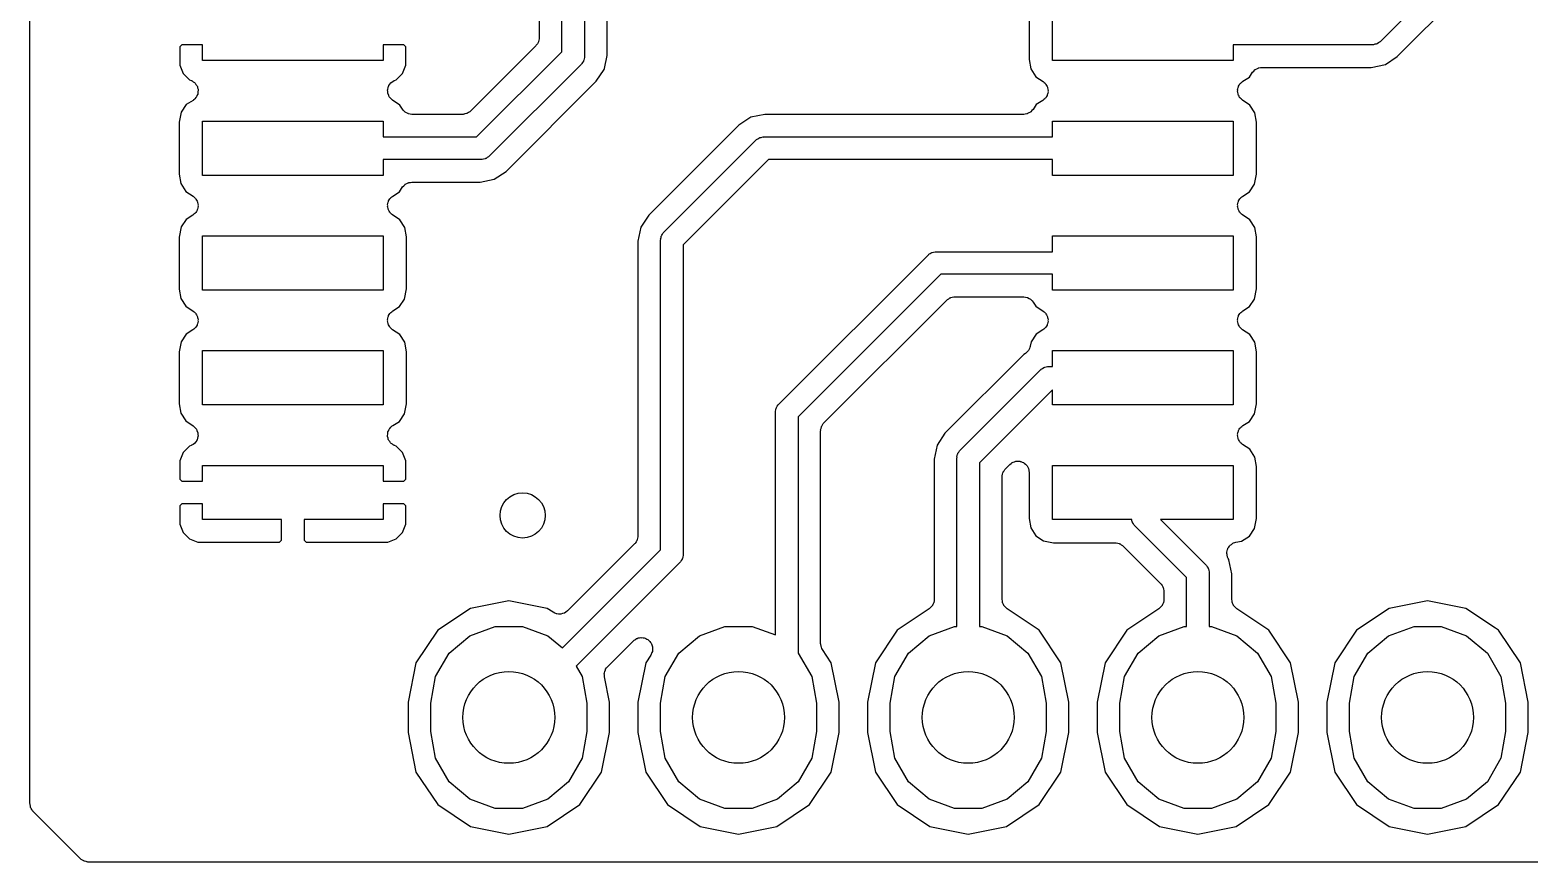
# Model space of a CAD drawing. Extents: x 95 to 175, y -109.5 to -62.3.
# Drawn here: x 99.2 to 115.78, y -109.5 to -100.29 of the extents above; entities that cross this region are included whole.
import ezdxf

# ---------------------------------------------------------------- set-up
doc = ezdxf.new("R2010")
doc.units = 0
doc.header["$MEASUREMENT"] = 0
doc.layers.add('BLACK', color=7, linetype='CONTINUOUS')

msp = doc.modelspace()

# ---------------------------------------------------------------- linework, layer by layer
at = {"layer": 'Black'}
for p, q in [((105.082, -100.532), (105.082, -97.915)), ((105.332, -97.8418), (105.332, -100.584)), ((105.582, -100.572), (105.582, -97.9971)), ((104.832, -98.29), (104.832, -100.377)), ((99.2, -105.506), (99.2, -99.1557)), ((115.023, -99.5294), (114.134, -100.418)), ((114.32, -100.586), (115.2, -99.7062)), ((110.25, -100.043), (110.25, -100.618)), ((110.507, -100.63), (110.507, -100.03)), ((100.878, -100.457), (100.857, -100.478)), ((101.107, -100.457), (100.878, -100.457)), ((101.107, -100.63), (101.107, -100.457)), ((103.336, -100.457), (103.107, -100.457)), ((103.107, -100.457), (103.107, -100.63)), ((103.357, -100.478), (103.336, -100.457)), ((104.798, -100.461), (104.795, -100.465)), ((104.803, -100.457), (104.798, -100.461)), ((104.811, -100.443), (104.803, -100.457)), ((104.82, -100.43), (104.811, -100.443)), ((104.822, -100.424), (104.82, -100.43)), ((104.824, -100.42), (104.822, -100.424)), ((104.827, -100.404), (104.824, -100.42)), ((104.831, -100.388), (104.827, -100.404)), ((104.832, -100.377), (104.831, -100.382)), ((104.831, -100.382), (104.831, -100.388)), ((112.507, -100.455), (112.507, -100.63)), ((113.538, -100.455), (112.507, -100.455)), ((113.792, -100.455), (113.538, -100.455)), ((114.046, -100.455), (113.792, -100.455)), ((114.051, -100.454), (114.046, -100.455)), ((114.057, -100.455), (114.051, -100.454)), ((114.073, -100.45), (114.057, -100.455)), ((114.089, -100.447), (114.073, -100.45)), ((114.094, -100.445), (114.089, -100.447)), ((114.099, -100.443), (114.094, -100.445)), ((114.112, -100.434), (114.099, -100.443)), ((114.126, -100.426), (114.112, -100.434)), ((114.13, -100.422), (114.126, -100.426)), ((114.134, -100.418), (114.13, -100.422)), ((100.857, -100.478), (100.857, -100.68)), ((103.357, -100.68), (103.357, -100.478)), ((104.795, -100.465), (104.072, -101.188)), ((104.139, -101.475), (105.082, -100.532)), ((105.324, -100.627), (105.322, -100.632)), ((105.327, -100.611), (105.324, -100.627)), ((105.331, -100.595), (105.327, -100.611)), ((105.332, -100.584), (105.331, -100.589)), ((105.331, -100.589), (105.331, -100.595)), ((105.553, -100.717), (105.582, -100.572)), ((110.25, -100.618), (110.269, -100.722)), ((114.189, -100.674), (114.32, -100.586)), ((100.857, -100.68), (100.895, -100.772)), ((100.895, -100.772), (100.965, -100.842)), ((103.107, -100.63), (101.107, -100.63)), ((103.249, -100.842), (103.319, -100.772)), ((103.319, -100.772), (103.357, -100.68)), ((105.295, -100.672), (104.279, -101.688)), ((105.298, -100.668), (105.295, -100.672)), ((105.303, -100.664), (105.298, -100.668)), ((105.311, -100.65), (105.303, -100.664)), ((105.32, -100.637), (105.311, -100.65)), ((105.322, -100.632), (105.32, -100.637)), ((105.463, -100.858), (105.551, -100.727)), ((105.551, -100.727), (105.553, -100.717)), ((110.269, -100.722), (110.324, -100.808)), ((112.507, -100.63), (110.507, -100.63)), ((112.685, -100.813), (112.721, -100.759)), ((112.721, -100.759), (112.733, -100.747)), ((112.733, -100.747), (112.744, -100.734)), ((112.744, -100.734), (112.748, -100.732)), ((112.748, -100.732), (112.751, -100.728)), ((112.751, -100.728), (112.767, -100.721)), ((112.767, -100.721), (112.781, -100.713)), ((112.781, -100.713), (112.786, -100.712)), ((112.786, -100.712), (112.79, -100.71)), ((112.79, -100.71), (112.807, -100.708)), ((112.807, -100.708), (112.824, -100.705)), ((112.824, -100.705), (114.034, -100.705)), ((114.034, -100.705), (114.189, -100.674)), ((100.965, -100.842), (100.983, -100.849)), ((100.983, -100.849), (100.988, -100.852)), ((100.988, -100.852), (100.993, -100.854)), ((100.993, -100.854), (101.006, -100.864)), ((101.006, -100.864), (101.02, -100.873)), ((101.02, -100.873), (101.023, -100.877)), ((101.023, -100.877), (101.027, -100.88)), ((101.027, -100.88), (101.036, -100.894)), ((101.036, -100.894), (101.046, -100.907)), ((101.046, -100.907), (101.048, -100.912)), ((101.048, -100.912), (101.051, -100.916)), ((101.051, -100.916), (101.054, -100.933)), ((101.054, -100.933), (101.059, -100.948)), ((101.06, -100.959), (101.058, -100.975)), ((101.059, -100.948), (101.059, -100.954)), ((101.059, -100.954), (101.06, -100.959)), ((103.155, -100.955), (103.156, -100.951)), ((103.157, -100.973), (103.155, -100.955)), ((103.156, -100.948), (103.161, -100.93)), ((103.156, -100.951), (103.156, -100.948)), ((103.161, -100.93), (103.166, -100.913)), ((103.166, -100.913), (103.168, -100.91)), ((103.168, -100.91), (103.169, -100.907)), ((103.169, -100.907), (103.18, -100.892)), ((103.18, -100.892), (103.191, -100.877)), ((103.191, -100.877), (103.193, -100.875)), ((103.193, -100.875), (103.195, -100.872)), ((103.195, -100.872), (103.211, -100.862)), ((103.211, -100.862), (103.226, -100.852)), ((103.226, -100.852), (103.229, -100.851)), ((103.229, -100.851), (103.232, -100.849)), ((103.232, -100.849), (103.249, -100.842)), ((104.465, -101.856), (105.463, -100.858)), ((110.324, -100.808), (110.405, -100.862)), ((110.405, -100.862), (110.415, -100.872)), ((110.415, -100.872), (110.426, -100.881)), ((110.426, -100.881), (110.43, -100.887)), ((110.43, -100.887), (110.436, -100.893)), ((110.436, -100.893), (110.442, -100.905)), ((110.442, -100.905), (110.449, -100.917)), ((110.449, -100.917), (110.451, -100.925)), ((110.451, -100.925), (110.454, -100.932)), ((110.454, -100.932), (110.456, -100.946)), ((110.456, -100.946), (110.459, -100.96)), ((110.459, -100.96), (110.458, -100.967)), ((112.555, -100.955), (112.559, -100.941)), ((112.556, -100.963), (112.555, -100.955)), ((112.559, -100.941), (112.561, -100.927)), ((112.561, -100.927), (112.564, -100.92)), ((112.564, -100.92), (112.566, -100.913)), ((112.566, -100.913), (112.574, -100.901)), ((112.574, -100.901), (112.58, -100.889)), ((112.58, -100.889), (112.586, -100.883)), ((112.586, -100.883), (112.591, -100.877)), ((112.591, -100.877), (112.602, -100.869)), ((112.602, -100.869), (112.612, -100.859)), ((112.612, -100.859), (112.685, -100.813)), ((100.929, -101.117), (100.872, -101.201)), ((101.003, -101.07), (100.929, -101.117)), ((101.007, -101.066), (101.003, -101.07)), ((101.011, -101.064), (101.007, -101.066)), ((101.023, -101.052), (101.011, -101.064)), ((101.035, -101.04), (101.023, -101.052)), ((101.037, -101.036), (101.035, -101.04)), ((101.041, -101.032), (101.037, -101.036)), ((101.047, -101.017), (101.041, -101.032)), ((101.055, -101.002), (101.047, -101.017)), ((101.057, -100.992), (101.055, -100.997)), ((101.055, -100.997), (101.055, -101.002)), ((101.058, -100.975), (101.057, -100.992)), ((103.158, -100.991), (103.157, -100.973)), ((103.159, -100.995), (103.158, -100.991)), ((103.16, -100.998), (103.159, -100.995)), ((103.167, -101.015), (103.16, -100.998)), ((103.174, -101.031), (103.167, -101.015)), ((103.177, -101.034), (103.174, -101.031)), ((103.178, -101.037), (103.177, -101.034)), ((103.191, -101.05), (103.178, -101.037)), ((103.204, -101.063), (103.191, -101.05)), ((103.207, -101.065), (103.204, -101.063)), ((103.209, -101.067), (103.207, -101.065)), ((103.29, -101.122), (103.209, -101.067)), ((103.319, -101.168), (103.29, -101.122)), ((110.329, -101.117), (110.293, -101.171)), ((110.402, -101.071), (110.329, -101.117)), ((110.412, -101.061), (110.402, -101.071)), ((110.423, -101.053), (110.412, -101.061)), ((110.428, -101.047), (110.423, -101.053)), ((110.434, -101.041), (110.428, -101.047)), ((110.44, -101.029), (110.434, -101.041)), ((110.448, -101.017), (110.44, -101.029)), ((110.45, -101.01), (110.448, -101.017)), ((110.453, -101.003), (110.45, -101.01)), ((110.455, -100.989), (110.453, -101.003)), ((110.459, -100.975), (110.455, -100.989)), ((110.458, -100.967), (110.459, -100.975)), ((112.555, -100.97), (112.556, -100.963)), ((112.558, -100.984), (112.555, -100.97)), ((112.56, -100.998), (112.558, -100.984)), ((112.563, -101.005), (112.56, -100.998)), ((112.565, -101.013), (112.563, -101.005)), ((112.572, -101.025), (112.565, -101.013)), ((112.578, -101.037), (112.572, -101.025)), ((112.584, -101.043), (112.578, -101.037)), ((112.588, -101.049), (112.584, -101.043)), ((112.599, -101.058), (112.588, -101.049)), ((112.609, -101.068), (112.599, -101.058)), ((112.69, -101.122), (112.609, -101.068)), ((112.745, -101.208), (112.69, -101.122)), ((100.872, -101.201), (100.85, -101.313)), ((103.332, -101.181), (103.319, -101.168)), ((103.344, -101.196), (103.332, -101.181)), ((103.346, -101.197), (103.344, -101.196)), ((103.348, -101.2), (103.346, -101.197)), ((103.365, -101.208), (103.348, -101.2)), ((103.381, -101.217), (103.365, -101.208)), ((103.384, -101.218), (103.381, -101.217)), ((103.387, -101.219), (103.384, -101.218)), ((103.405, -101.222), (103.387, -101.219)), ((103.424, -101.225), (103.405, -101.222)), ((103.984, -101.225), (103.424, -101.225)), ((103.989, -101.224), (103.984, -101.225)), ((103.995, -101.225), (103.989, -101.224)), ((104.01, -101.22), (103.995, -101.225)), ((104.026, -101.217), (104.01, -101.22)), ((104.031, -101.215), (104.026, -101.217)), ((104.037, -101.213), (104.031, -101.215)), ((104.05, -101.204), (104.037, -101.213)), ((104.064, -101.196), (104.05, -101.204)), ((104.068, -101.192), (104.064, -101.196)), ((104.072, -101.188), (104.068, -101.192)), ((107.172, -101.256), (107.041, -101.344)), ((107.327, -101.225), (107.172, -101.256)), ((110.19, -101.225), (107.327, -101.225)), ((110.207, -101.222), (110.19, -101.225)), ((110.224, -101.22), (110.207, -101.222)), ((110.228, -101.218), (110.224, -101.22)), ((110.233, -101.217), (110.228, -101.218)), ((110.247, -101.209), (110.233, -101.217)), ((110.263, -101.202), (110.247, -101.209)), ((110.266, -101.198), (110.263, -101.202)), ((110.27, -101.196), (110.266, -101.198)), ((110.281, -101.183), (110.27, -101.196)), ((110.293, -101.171), (110.281, -101.183)), ((112.764, -101.312), (112.745, -101.208)), ((100.85, -101.313), (100.85, -101.888)), ((101.107, -101.9), (101.107, -101.3)), ((101.107, -101.3), (103.107, -101.3)), ((103.107, -101.3), (103.107, -101.475)), ((107.041, -101.344), (106.796, -101.589)), ((110.507, -101.475), (110.507, -101.3)), ((110.507, -101.3), (112.507, -101.3)), ((112.507, -101.3), (112.507, -101.9)), ((112.764, -101.887), (112.764, -101.312)), ((103.107, -101.475), (104.139, -101.475)), ((106.796, -101.589), (106.043, -102.342)), ((106.796, -101.589), (106.796, -101.589)), ((106.973, -101.766), (107.227, -101.512)), ((107.227, -101.512), (107.231, -101.508)), ((107.231, -101.508), (107.235, -101.504)), ((107.235, -101.504), (107.249, -101.496)), ((107.249, -101.496), (107.262, -101.487)), ((107.262, -101.487), (107.267, -101.485)), ((107.267, -101.485), (107.272, -101.483)), ((107.272, -101.483), (107.288, -101.48)), ((107.288, -101.48), (107.304, -101.475)), ((107.304, -101.475), (107.31, -101.476)), ((107.31, -101.476), (107.315, -101.475)), ((107.315, -101.475), (110.507, -101.475)), ((104.191, -101.725), (103.107, -101.725)), ((103.107, -101.725), (103.107, -101.9)), ((104.196, -101.724), (104.191, -101.725)), ((104.202, -101.725), (104.196, -101.724)), ((104.217, -101.72), (104.202, -101.725)), ((104.234, -101.717), (104.217, -101.72)), ((104.238, -101.715), (104.234, -101.717)), ((104.244, -101.713), (104.238, -101.715)), ((104.257, -101.704), (104.244, -101.713)), ((104.271, -101.696), (104.257, -101.704)), ((104.275, -101.692), (104.271, -101.696)), ((104.279, -101.688), (104.275, -101.692)), ((106.211, -102.528), (106.973, -101.766)), ((106.973, -101.766), (106.973, -101.766)), ((107.367, -101.725), (107.149, -101.942)), ((110.507, -101.725), (107.367, -101.725)), ((110.507, -101.9), (110.507, -101.725)), ((100.85, -101.888), (100.869, -101.992)), ((103.107, -101.9), (101.107, -101.9)), ((104.178, -101.975), (104.333, -101.944)), ((104.333, -101.944), (104.465, -101.856)), ((107.149, -101.942), (106.424, -102.668)), ((107.149, -101.942), (107.149, -101.942)), ((112.507, -101.9), (110.507, -101.9)), ((112.742, -101.999), (112.764, -101.887)), ((100.869, -101.992), (100.924, -102.078)), ((100.924, -102.078), (101.005, -102.132)), ((103.212, -102.129), (103.285, -102.083)), ((103.285, -102.083), (103.321, -102.029)), ((103.321, -102.029), (103.333, -102.017)), ((103.333, -102.017), (103.344, -102.004)), ((103.344, -102.004), (103.348, -102.002)), ((103.348, -102.002), (103.351, -101.998)), ((103.351, -101.998), (103.367, -101.991)), ((103.367, -101.991), (103.381, -101.983)), ((103.381, -101.983), (103.386, -101.982)), ((103.386, -101.982), (103.39, -101.98)), ((103.39, -101.98), (103.407, -101.978)), ((103.407, -101.978), (103.424, -101.975)), ((103.424, -101.975), (104.178, -101.975)), ((112.612, -102.129), (112.685, -102.083)), ((112.685, -102.083), (112.742, -101.999)), ((101.005, -102.132), (101.015, -102.142)), ((101.015, -102.142), (101.026, -102.151)), ((101.026, -102.151), (101.03, -102.157)), ((101.03, -102.157), (101.036, -102.163)), ((101.036, -102.163), (101.042, -102.175)), ((101.042, -102.175), (101.049, -102.187)), ((101.05, -102.28), (101.048, -102.287)), ((101.049, -102.187), (101.051, -102.195)), ((101.053, -102.273), (101.05, -102.28)), ((101.051, -102.195), (101.054, -102.202)), ((101.055, -102.259), (101.053, -102.273)), ((101.054, -102.202), (101.056, -102.216)), ((101.059, -102.245), (101.055, -102.259)), ((101.056, -102.216), (101.059, -102.23)), ((101.059, -102.23), (101.058, -102.237)), ((101.058, -102.237), (101.059, -102.245)), ((103.155, -102.225), (103.159, -102.211)), ((103.156, -102.233), (103.155, -102.225)), ((103.155, -102.24), (103.156, -102.233)), ((103.158, -102.254), (103.155, -102.24)), ((103.16, -102.268), (103.158, -102.254)), ((103.159, -102.211), (103.161, -102.197)), ((103.163, -102.275), (103.16, -102.268)), ((103.161, -102.197), (103.164, -102.19)), ((103.165, -102.283), (103.163, -102.275)), ((103.164, -102.19), (103.166, -102.183)), ((103.172, -102.295), (103.165, -102.283)), ((103.166, -102.183), (103.174, -102.171)), ((103.174, -102.171), (103.18, -102.159)), ((103.18, -102.159), (103.186, -102.153)), ((103.186, -102.153), (103.191, -102.147)), ((103.191, -102.147), (103.202, -102.139)), ((103.202, -102.139), (103.212, -102.129)), ((112.555, -102.225), (112.559, -102.211)), ((112.556, -102.233), (112.555, -102.225)), ((112.555, -102.24), (112.556, -102.233)), ((112.558, -102.254), (112.555, -102.24)), ((112.56, -102.268), (112.558, -102.254)), ((112.559, -102.211), (112.561, -102.197)), ((112.563, -102.275), (112.56, -102.268)), ((112.561, -102.197), (112.564, -102.19)), ((112.565, -102.283), (112.563, -102.275)), ((112.564, -102.19), (112.566, -102.183)), ((112.572, -102.295), (112.565, -102.283)), ((112.566, -102.183), (112.574, -102.171)), ((112.574, -102.171), (112.58, -102.159)), ((112.58, -102.159), (112.586, -102.153)), ((112.586, -102.153), (112.591, -102.147)), ((112.591, -102.147), (112.602, -102.139)), ((112.602, -102.139), (112.612, -102.129)), ((100.929, -102.387), (100.872, -102.471)), ((101.002, -102.341), (100.929, -102.387)), ((101.012, -102.331), (101.002, -102.341)), ((101.023, -102.323), (101.012, -102.331)), ((101.028, -102.317), (101.023, -102.323)), ((101.034, -102.311), (101.028, -102.317)), ((101.04, -102.299), (101.034, -102.311)), ((101.048, -102.287), (101.04, -102.299)), ((103.178, -102.307), (103.172, -102.295)), ((103.184, -102.313), (103.178, -102.307)), ((103.188, -102.319), (103.184, -102.313)), ((103.199, -102.328), (103.188, -102.319)), ((103.209, -102.338), (103.199, -102.328)), ((103.29, -102.392), (103.209, -102.338)), ((103.345, -102.478), (103.29, -102.392)), ((106.043, -102.342), (105.955, -102.473)), ((112.578, -102.307), (112.572, -102.295)), ((112.584, -102.313), (112.578, -102.307)), ((112.588, -102.319), (112.584, -102.313)), ((112.599, -102.328), (112.588, -102.319)), ((112.609, -102.338), (112.599, -102.328)), ((112.69, -102.392), (112.609, -102.338)), ((112.745, -102.478), (112.69, -102.392)), ((100.872, -102.471), (100.85, -102.583)), ((100.85, -102.583), (100.85, -103.158)), ((101.107, -103.17), (101.107, -102.57)), ((101.107, -102.57), (103.107, -102.57)), ((103.107, -102.57), (103.107, -103.17)), ((103.364, -102.582), (103.345, -102.478)), ((103.364, -103.157), (103.364, -102.582)), ((105.955, -102.473), (105.924, -102.628)), ((106.174, -102.605), (106.179, -102.589)), ((106.175, -102.611), (106.174, -102.605)), ((106.174, -102.616), (106.175, -102.611)), ((106.174, -106.044), (106.174, -102.616)), ((106.179, -102.589), (106.182, -102.573)), ((106.182, -102.573), (106.184, -102.568)), ((106.184, -102.568), (106.186, -102.563)), ((106.186, -102.563), (106.195, -102.55)), ((106.195, -102.55), (106.203, -102.536)), ((106.203, -102.536), (106.207, -102.532)), ((106.207, -102.532), (106.211, -102.528)), ((110.507, -102.745), (110.507, -102.57)), ((110.507, -102.57), (112.507, -102.57)), ((112.507, -102.57), (112.507, -103.17)), ((112.764, -102.582), (112.745, -102.478)), ((112.764, -103.157), (112.764, -102.582)), ((105.924, -102.628), (105.924, -105.889)), ((106.424, -102.668), (106.424, -106.096)), ((107.481, -104.433), (109.132, -102.782)), ((109.132, -102.782), (109.136, -102.778)), ((109.136, -102.778), (109.14, -102.774)), ((109.14, -102.774), (109.154, -102.766)), ((109.154, -102.766), (109.167, -102.757)), ((109.167, -102.757), (109.172, -102.755)), ((109.172, -102.755), (109.177, -102.753)), ((109.177, -102.753), (109.193, -102.75)), ((109.193, -102.75), (109.209, -102.745)), ((109.209, -102.745), (109.215, -102.746)), ((109.215, -102.746), (109.22, -102.745)), ((109.22, -102.745), (110.507, -102.745)), ((109.272, -102.995), (107.694, -104.573)), ((110.507, -102.995), (109.272, -102.995)), ((110.507, -103.17), (110.507, -102.995)), ((100.85, -103.158), (100.869, -103.262)), ((100.869, -103.262), (100.924, -103.348)), ((103.107, -103.17), (101.107, -103.17)), ((103.285, -103.353), (103.342, -103.269)), ((103.342, -103.269), (103.364, -103.157)), ((109.339, -103.282), (109.343, -103.278)), ((109.343, -103.278), (109.347, -103.274)), ((109.347, -103.274), (109.361, -103.266)), ((109.361, -103.266), (109.374, -103.257)), ((109.374, -103.257), (109.38, -103.255)), ((109.38, -103.255), (109.384, -103.253)), ((109.384, -103.253), (109.4, -103.25)), ((109.4, -103.25), (109.416, -103.245)), ((109.416, -103.245), (109.422, -103.246)), ((109.422, -103.246), (109.427, -103.245)), ((109.427, -103.245), (110.19, -103.245)), ((110.19, -103.245), (110.209, -103.248)), ((110.209, -103.248), (110.227, -103.251)), ((110.227, -103.251), (110.23, -103.252)), ((110.23, -103.252), (110.233, -103.253)), ((110.233, -103.253), (110.249, -103.262)), ((110.249, -103.262), (110.266, -103.27)), ((110.266, -103.27), (110.268, -103.273)), ((110.268, -103.273), (110.27, -103.274)), ((110.27, -103.274), (110.282, -103.289)), ((112.507, -103.17), (110.507, -103.17)), ((112.685, -103.353), (112.742, -103.269)), ((112.742, -103.269), (112.764, -103.157)), ((100.924, -103.348), (101.005, -103.402)), ((101.005, -103.402), (101.015, -103.412)), ((101.015, -103.412), (101.026, -103.421)), ((101.026, -103.421), (101.03, -103.427)), ((101.03, -103.427), (101.036, -103.433)), ((101.036, -103.433), (101.042, -103.445)), ((101.042, -103.445), (101.049, -103.457)), ((103.166, -103.453), (103.174, -103.441)), ((103.174, -103.441), (103.18, -103.429)), ((103.18, -103.429), (103.186, -103.423)), ((103.186, -103.423), (103.191, -103.417)), ((103.191, -103.417), (103.202, -103.409)), ((103.202, -103.409), (103.212, -103.399)), ((103.212, -103.399), (103.285, -103.353)), ((107.981, -104.64), (109.339, -103.282)), ((110.282, -103.289), (110.295, -103.302)), ((110.295, -103.302), (110.324, -103.348)), ((110.324, -103.348), (110.405, -103.402)), ((110.405, -103.402), (110.415, -103.412)), ((110.415, -103.412), (110.426, -103.421)), ((110.426, -103.421), (110.43, -103.427)), ((110.43, -103.427), (110.436, -103.433)), ((110.436, -103.433), (110.442, -103.445)), ((110.442, -103.445), (110.449, -103.457)), ((112.566, -103.453), (112.574, -103.441)), ((112.574, -103.441), (112.58, -103.429)), ((112.58, -103.429), (112.586, -103.423)), ((112.586, -103.423), (112.591, -103.417)), ((112.591, -103.417), (112.602, -103.409)), ((112.602, -103.409), (112.612, -103.399)), ((112.612, -103.399), (112.685, -103.353)), ((101.002, -103.611), (100.929, -103.657)), ((101.012, -103.601), (101.002, -103.611)), ((101.023, -103.593), (101.012, -103.601)), ((101.028, -103.587), (101.023, -103.593)), ((101.034, -103.581), (101.028, -103.587)), ((101.04, -103.569), (101.034, -103.581)), ((101.048, -103.557), (101.04, -103.569)), ((101.05, -103.55), (101.048, -103.557)), ((101.049, -103.457), (101.051, -103.465)), ((101.053, -103.543), (101.05, -103.55)), ((101.051, -103.465), (101.054, -103.472)), ((101.055, -103.529), (101.053, -103.543)), ((101.054, -103.472), (101.056, -103.486)), ((101.059, -103.515), (101.055, -103.529)), ((101.056, -103.486), (101.059, -103.5)), ((101.059, -103.5), (101.058, -103.507)), ((101.058, -103.507), (101.059, -103.515)), ((103.155, -103.495), (103.159, -103.481)), ((103.156, -103.503), (103.155, -103.495)), ((103.155, -103.51), (103.156, -103.503)), ((103.158, -103.524), (103.155, -103.51)), ((103.16, -103.538), (103.158, -103.524)), ((103.159, -103.481), (103.161, -103.467)), ((103.163, -103.545), (103.16, -103.538)), ((103.161, -103.467), (103.164, -103.46)), ((103.165, -103.553), (103.163, -103.545)), ((103.164, -103.46), (103.166, -103.453)), ((103.172, -103.565), (103.165, -103.553)), ((103.178, -103.577), (103.172, -103.565)), ((103.184, -103.583), (103.178, -103.577)), ((103.188, -103.589), (103.184, -103.583)), ((103.199, -103.598), (103.188, -103.589)), ((103.209, -103.608), (103.199, -103.598)), ((103.29, -103.662), (103.209, -103.608)), ((110.402, -103.611), (110.329, -103.657)), ((110.412, -103.601), (110.402, -103.611)), ((110.423, -103.593), (110.412, -103.601)), ((110.428, -103.587), (110.423, -103.593)), ((110.434, -103.581), (110.428, -103.587)), ((110.44, -103.569), (110.434, -103.581)), ((110.448, -103.557), (110.44, -103.569)), ((110.45, -103.55), (110.448, -103.557)), ((110.449, -103.457), (110.451, -103.465)), ((110.453, -103.543), (110.45, -103.55)), ((110.451, -103.465), (110.454, -103.472)), ((110.455, -103.529), (110.453, -103.543)), ((110.454, -103.472), (110.456, -103.486)), ((110.459, -103.515), (110.455, -103.529)), ((110.456, -103.486), (110.459, -103.5)), ((110.459, -103.5), (110.458, -103.507)), ((110.458, -103.507), (110.459, -103.515)), ((112.555, -103.495), (112.559, -103.481)), ((112.556, -103.503), (112.555, -103.495)), ((112.555, -103.51), (112.556, -103.503)), ((112.558, -103.524), (112.555, -103.51)), ((112.56, -103.538), (112.558, -103.524)), ((112.559, -103.481), (112.561, -103.467)), ((112.563, -103.545), (112.56, -103.538)), ((112.561, -103.467), (112.564, -103.46)), ((112.565, -103.553), (112.563, -103.545)), ((112.564, -103.46), (112.566, -103.453)), ((112.572, -103.565), (112.565, -103.553)), ((112.578, -103.577), (112.572, -103.565)), ((112.584, -103.583), (112.578, -103.577)), ((112.588, -103.589), (112.584, -103.583)), ((112.599, -103.598), (112.588, -103.589)), ((112.609, -103.608), (112.599, -103.598)), ((112.69, -103.662), (112.609, -103.608)), ((100.872, -103.741), (100.85, -103.853)), ((100.929, -103.657), (100.872, -103.741)), ((103.345, -103.748), (103.29, -103.662)), ((103.364, -103.852), (103.345, -103.748)), ((110.272, -103.741), (110.262, -103.792)), ((110.329, -103.657), (110.272, -103.741)), ((112.745, -103.748), (112.69, -103.662)), ((112.764, -103.852), (112.745, -103.748)), ((100.85, -103.853), (100.85, -104.428)), ((101.107, -104.44), (101.107, -103.84)), ((101.107, -103.84), (103.107, -103.84)), ((103.107, -103.84), (103.107, -104.44)), ((103.364, -104.427), (103.364, -103.852)), ((110.191, -103.884), (109.319, -104.755)), ((110.209, -103.871), (110.191, -103.884)), ((110.213, -103.868), (110.209, -103.871)), ((110.217, -103.865), (110.213, -103.868)), ((110.228, -103.853), (110.217, -103.865)), ((110.24, -103.841), (110.228, -103.853)), ((110.242, -103.837), (110.24, -103.841)), ((110.246, -103.833), (110.242, -103.837)), ((110.252, -103.817), (110.246, -103.833)), ((110.259, -103.803), (110.252, -103.817)), ((110.26, -103.797), (110.259, -103.803)), ((110.262, -103.792), (110.26, -103.797)), ((110.507, -104.015), (110.507, -103.84)), ((110.507, -103.84), (112.507, -103.84)), ((112.507, -103.84), (112.507, -104.44)), ((112.764, -104.427), (112.764, -103.852)), ((109.487, -104.941), (110.376, -104.052)), ((110.376, -104.052), (110.381, -104.048)), ((110.381, -104.048), (110.384, -104.044)), ((110.384, -104.044), (110.398, -104.036)), ((110.398, -104.036), (110.412, -104.027)), ((110.412, -104.027), (110.417, -104.025)), ((110.417, -104.025), (110.422, -104.023)), ((110.422, -104.023), (110.438, -104.02)), ((110.438, -104.02), (110.454, -104.015)), ((110.454, -104.015), (110.459, -104.016)), ((110.459, -104.016), (110.465, -104.015)), ((110.465, -104.015), (110.507, -104.015)), ((110.507, -104.274), (109.701, -105.081)), ((110.507, -104.44), (110.507, -104.274)), ((100.85, -104.428), (100.869, -104.532)), ((103.107, -104.44), (101.107, -104.44)), ((103.342, -104.539), (103.364, -104.427)), ((107.465, -104.455), (107.473, -104.441)), ((107.473, -104.441), (107.477, -104.437)), ((107.477, -104.437), (107.481, -104.433)), ((112.507, -104.44), (110.507, -104.44)), ((112.742, -104.539), (112.764, -104.427)), ((100.869, -104.532), (100.924, -104.618)), ((103.285, -104.623), (103.342, -104.539)), ((107.444, -104.51), (107.449, -104.494)), ((107.445, -104.516), (107.444, -104.51)), ((107.444, -104.521), (107.445, -104.516)), ((107.444, -106.987), (107.444, -104.521)), ((107.449, -104.494), (107.452, -104.478)), ((107.452, -104.478), (107.454, -104.473)), ((107.454, -104.473), (107.456, -104.468)), ((107.456, -104.468), (107.465, -104.455)), ((107.694, -104.573), (107.694, -107.185)), ((112.685, -104.623), (112.742, -104.539)), ((100.924, -104.618), (101.005, -104.673)), ((101.005, -104.673), (101.007, -104.675)), ((101.007, -104.675), (101.01, -104.677)), ((101.01, -104.677), (101.023, -104.69)), ((101.023, -104.69), (101.036, -104.703)), ((101.036, -104.703), (101.037, -104.706)), ((101.037, -104.706), (101.04, -104.709)), ((101.04, -104.709), (101.047, -104.725)), ((101.047, -104.725), (101.054, -104.742)), ((101.054, -104.742), (101.055, -104.745)), ((101.055, -104.745), (101.056, -104.749)), ((101.056, -104.749), (101.057, -104.767)), ((101.057, -104.767), (101.059, -104.785)), ((103.154, -104.781), (103.156, -104.765)), ((103.156, -104.765), (103.157, -104.748)), ((103.157, -104.748), (103.159, -104.743)), ((103.159, -104.738), (103.167, -104.723)), ((103.159, -104.743), (103.159, -104.738)), ((103.167, -104.723), (103.173, -104.708)), ((103.173, -104.708), (103.177, -104.704)), ((103.177, -104.704), (103.179, -104.7)), ((103.179, -104.7), (103.191, -104.688)), ((103.191, -104.688), (103.203, -104.676)), ((103.203, -104.676), (103.207, -104.674)), ((103.207, -104.674), (103.211, -104.67)), ((103.211, -104.67), (103.285, -104.623)), ((107.944, -104.717), (107.949, -104.701)), ((107.945, -104.723), (107.944, -104.717)), ((107.944, -104.728), (107.945, -104.723)), ((107.944, -107.08), (107.944, -104.728)), ((107.949, -104.701), (107.952, -104.685)), ((107.952, -104.685), (107.954, -104.681)), ((107.954, -104.681), (107.956, -104.675)), ((107.956, -104.675), (107.965, -104.662)), ((107.965, -104.662), (107.973, -104.648)), ((107.973, -104.648), (107.977, -104.644)), ((107.977, -104.644), (107.981, -104.64)), ((109.319, -104.755), (109.231, -104.886)), ((112.555, -104.765), (112.559, -104.751)), ((112.556, -104.773), (112.555, -104.765)), ((112.559, -104.751), (112.561, -104.737)), ((112.561, -104.737), (112.564, -104.73)), ((112.564, -104.73), (112.566, -104.723)), ((112.566, -104.723), (112.574, -104.711)), ((112.574, -104.711), (112.58, -104.699)), ((112.58, -104.699), (112.586, -104.693)), ((112.586, -104.693), (112.591, -104.687)), ((112.591, -104.687), (112.602, -104.679)), ((112.602, -104.679), (112.612, -104.669)), ((112.612, -104.669), (112.685, -104.623)), ((100.965, -104.898), (100.895, -104.968)), ((100.982, -104.891), (100.965, -104.898)), ((100.985, -104.889), (100.982, -104.891)), ((100.988, -104.888), (100.985, -104.889)), ((101.003, -104.878), (100.988, -104.888)), ((101.019, -104.868), (101.003, -104.878)), ((101.021, -104.865), (101.019, -104.868)), ((101.023, -104.863), (101.021, -104.865)), ((101.034, -104.848), (101.023, -104.863)), ((101.045, -104.833), (101.034, -104.848)), ((101.046, -104.83), (101.045, -104.833)), ((101.048, -104.827), (101.046, -104.83)), ((101.053, -104.81), (101.048, -104.827)), ((101.058, -104.792), (101.053, -104.81)), ((101.059, -104.785), (101.058, -104.789)), ((101.058, -104.789), (101.058, -104.792)), ((103.155, -104.786), (103.154, -104.781)), ((103.155, -104.792), (103.155, -104.786)), ((103.16, -104.807), (103.155, -104.792)), ((103.163, -104.824), (103.16, -104.807)), ((103.166, -104.828), (103.163, -104.824)), ((103.168, -104.833), (103.166, -104.828)), ((103.178, -104.846), (103.168, -104.833)), ((103.187, -104.86), (103.178, -104.846)), ((103.191, -104.863), (103.187, -104.86)), ((103.194, -104.867), (103.191, -104.863)), ((103.208, -104.876), (103.194, -104.867)), ((103.221, -104.886), (103.208, -104.876)), ((103.226, -104.888), (103.221, -104.886)), ((103.231, -104.891), (103.226, -104.888)), ((103.249, -104.898), (103.231, -104.891)), ((103.319, -104.968), (103.249, -104.898)), ((109.231, -104.886), (109.201, -105.041)), ((112.555, -104.78), (112.556, -104.773)), ((112.558, -104.794), (112.555, -104.78)), ((112.56, -104.808), (112.558, -104.794)), ((112.563, -104.815), (112.56, -104.808)), ((112.565, -104.823), (112.563, -104.815)), ((112.572, -104.835), (112.565, -104.823)), ((112.578, -104.847), (112.572, -104.835)), ((112.584, -104.853), (112.578, -104.847)), ((112.588, -104.859), (112.584, -104.853)), ((112.599, -104.868), (112.588, -104.859)), ((112.609, -104.878), (112.599, -104.868)), ((112.69, -104.932), (112.609, -104.878)), ((112.745, -105.018), (112.69, -104.932)), ((100.895, -104.968), (100.857, -105.06)), ((100.857, -105.06), (100.857, -105.262)), ((103.357, -105.06), (103.319, -104.968)), ((103.357, -105.262), (103.357, -105.06)), ((109.201, -105.041), (109.201, -106.593)), ((109.451, -105.018), (109.455, -105.002)), ((109.452, -105.024), (109.451, -105.018)), ((109.451, -105.029), (109.452, -105.024)), ((109.451, -106.892), (109.451, -105.029)), ((109.455, -105.002), (109.458, -104.986)), ((109.458, -104.986), (109.461, -104.981)), ((109.461, -104.981), (109.462, -104.976)), ((109.462, -104.976), (109.472, -104.963)), ((109.472, -104.963), (109.48, -104.949)), ((109.48, -104.949), (109.484, -104.945)), ((109.484, -104.945), (109.487, -104.941)), ((109.701, -105.081), (109.701, -106.892)), ((109.987, -105.148), (110.036, -105.099)), ((110.036, -105.099), (110.05, -105.089)), ((110.05, -105.089), (110.062, -105.079)), ((110.062, -105.079), (110.067, -105.077)), ((110.067, -105.077), (110.072, -105.074)), ((110.072, -105.074), (110.088, -105.07)), ((110.088, -105.07), (110.103, -105.064)), ((110.103, -105.064), (110.108, -105.064)), ((110.108, -105.064), (110.114, -105.063)), ((110.114, -105.063), (110.13, -105.064)), ((110.13, -105.064), (110.146, -105.064)), ((110.146, -105.064), (110.152, -105.066)), ((110.152, -105.066), (110.157, -105.066)), ((110.157, -105.066), (110.172, -105.073)), ((110.172, -105.073), (110.187, -105.079)), ((110.187, -105.079), (110.191, -105.082)), ((110.191, -105.082), (110.196, -105.085)), ((110.196, -105.085), (110.208, -105.096)), ((110.208, -105.096), (110.22, -105.107)), ((112.764, -105.122), (112.745, -105.018)), ((100.857, -105.262), (100.878, -105.283)), ((101.107, -105.283), (101.107, -105.11)), ((101.107, -105.11), (103.107, -105.11)), ((103.107, -105.11), (103.107, -105.283)), ((103.336, -105.283), (103.357, -105.262)), ((109.951, -105.225), (109.955, -105.209)), ((109.952, -105.231), (109.951, -105.225)), ((109.951, -105.236), (109.952, -105.231)), ((109.951, -106.593), (109.951, -105.236)), ((109.955, -105.209), (109.958, -105.193)), ((109.958, -105.193), (109.961, -105.189)), ((109.961, -105.189), (109.962, -105.183)), ((109.962, -105.183), (109.972, -105.17)), ((109.972, -105.17), (109.98, -105.156)), ((109.98, -105.156), (109.984, -105.152)), ((109.984, -105.152), (109.987, -105.148)), ((110.22, -105.107), (110.223, -105.111)), ((110.223, -105.111), (110.227, -105.115)), ((110.227, -105.115), (110.234, -105.13)), ((110.234, -105.13), (110.242, -105.144)), ((110.242, -105.144), (110.243, -105.15)), ((110.243, -105.15), (110.245, -105.155)), ((110.245, -105.155), (110.247, -105.171)), ((110.247, -105.171), (110.25, -105.187)), ((110.25, -105.187), (110.25, -105.698)), ((110.507, -105.71), (110.507, -105.11)), ((110.507, -105.11), (112.507, -105.11)), ((112.507, -105.11), (112.507, -105.71)), ((112.764, -105.697), (112.764, -105.122)), ((100.878, -105.283), (101.107, -105.283)), ((103.107, -105.283), (103.336, -105.283)), ((99.2, -108.853), (99.2, -105.506)), ((100.878, -105.537), (100.857, -105.558)), ((100.857, -105.558), (100.857, -105.76)), ((101.107, -105.537), (100.878, -105.537)), ((101.107, -105.71), (101.107, -105.537)), ((103.107, -105.537), (103.107, -105.71)), ((103.336, -105.537), (103.107, -105.537)), ((103.357, -105.558), (103.336, -105.537)), ((103.357, -105.76), (103.357, -105.558)), ((100.857, -105.76), (100.895, -105.852)), ((101.98, -105.71), (101.107, -105.71)), ((101.98, -105.939), (101.98, -105.71)), ((103.107, -105.71), (102.234, -105.71)), ((102.234, -105.71), (102.234, -105.939)), ((103.319, -105.852), (103.357, -105.76)), ((110.25, -105.698), (110.269, -105.802)), ((111.385, -105.71), (110.507, -105.71)), ((111.387, -105.717), (111.385, -105.71)), ((111.39, -105.733), (111.387, -105.717)), ((111.392, -105.738), (111.39, -105.733)), ((111.394, -105.743), (111.392, -105.738)), ((111.403, -105.757), (111.394, -105.743)), ((111.411, -105.771), (111.403, -105.757)), ((112.507, -105.71), (111.703, -105.71)), ((111.703, -105.71), (112.204, -106.211)), ((112.742, -105.809), (112.764, -105.697)), ((100.895, -105.852), (100.965, -105.922)), ((100.965, -105.922), (101.057, -105.96)), ((103.157, -105.96), (103.249, -105.922)), ((103.249, -105.922), (103.319, -105.852)), ((105.916, -105.931), (105.914, -105.936)), ((105.919, -105.915), (105.916, -105.931)), ((105.924, -105.9), (105.919, -105.915)), ((105.924, -105.889), (105.923, -105.894)), ((105.923, -105.894), (105.924, -105.9)), ((110.269, -105.802), (110.324, -105.888)), ((110.324, -105.888), (110.408, -105.945)), ((111.415, -105.774), (111.411, -105.771)), ((111.419, -105.779), (111.415, -105.774)), ((111.991, -106.351), (111.419, -105.779)), ((112.599, -105.948), (112.685, -105.893)), ((112.685, -105.893), (112.742, -105.809)), ((101.057, -105.96), (101.959, -105.96)), ((101.959, -105.96), (101.98, -105.939)), ((102.234, -105.939), (102.255, -105.96)), ((102.255, -105.96), (103.157, -105.96)), ((105.088, -107.13), (106.174, -106.044)), ((105.887, -105.977), (105.144, -106.721)), ((105.891, -105.973), (105.887, -105.977)), ((105.895, -105.969), (105.891, -105.973)), ((105.903, -105.955), (105.895, -105.969)), ((105.912, -105.942), (105.903, -105.955)), ((105.914, -105.936), (105.912, -105.942)), ((106.424, -106.096), (106.423, -106.101)), ((110.408, -105.945), (110.52, -105.967)), ((110.52, -105.967), (111.202, -105.967)), ((111.202, -105.967), (111.207, -105.968)), ((111.207, -105.968), (111.213, -105.968)), ((111.213, -105.968), (111.229, -105.972)), ((111.229, -105.972), (111.245, -105.975)), ((111.245, -105.975), (111.249, -105.978)), ((111.249, -105.978), (111.255, -105.979)), ((111.255, -105.979), (111.268, -105.988)), ((111.268, -105.988), (111.282, -105.997)), ((111.282, -105.997), (111.286, -106.001)), ((111.286, -106.001), (111.29, -106.004)), ((111.29, -106.004), (111.704, -106.418)), ((112.436, -106.069), (112.44, -106.055)), ((112.437, -106.076), (112.436, -106.069)), ((112.436, -106.084), (112.437, -106.076)), ((112.438, -106.098), (112.436, -106.084)), ((112.439, -106.112), (112.438, -106.098)), ((112.44, -106.055), (112.443, -106.041)), ((112.443, -106.041), (112.446, -106.034)), ((112.446, -106.034), (112.448, -106.027)), ((112.448, -106.027), (112.457, -106.015)), ((112.457, -106.015), (112.464, -106.003)), ((112.464, -106.003), (112.47, -105.998)), ((112.47, -105.998), (112.474, -105.992)), ((112.474, -105.992), (112.486, -105.984)), ((112.486, -105.984), (112.497, -105.975)), ((112.497, -105.975), (112.504, -105.972)), ((112.504, -105.972), (112.51, -105.968)), ((112.51, -105.968), (112.524, -105.964)), ((112.524, -105.964), (112.537, -105.959)), ((112.537, -105.959), (112.599, -105.948)), ((106.387, -106.184), (105.24, -107.331)), ((106.391, -106.18), (106.387, -106.184)), ((106.395, -106.176), (106.391, -106.18)), ((106.403, -106.162), (106.395, -106.176)), ((106.412, -106.149), (106.403, -106.162)), ((106.414, -106.143), (106.412, -106.149)), ((106.416, -106.139), (106.414, -106.143)), ((106.419, -106.122), (106.416, -106.139)), ((106.424, -106.107), (106.419, -106.122)), ((106.423, -106.101), (106.424, -106.107)), ((112.204, -106.211), (112.207, -106.215)), ((112.207, -106.215), (112.211, -106.219)), ((112.211, -106.219), (112.22, -106.233)), ((112.22, -106.233), (112.229, -106.246)), ((112.229, -106.246), (112.23, -106.251)), ((112.23, -106.251), (112.233, -106.256)), ((112.233, -106.256), (112.236, -106.272)), ((112.442, -106.119), (112.439, -106.112)), ((112.444, -106.126), (112.442, -106.119)), ((112.451, -106.139), (112.444, -106.126)), ((112.457, -106.152), (112.451, -106.139)), ((112.46, -106.156), (112.457, -106.152)), ((112.491, -106.311), (112.46, -106.156)), ((111.704, -106.418), (111.707, -106.422)), ((111.707, -106.422), (111.711, -106.426)), ((111.711, -106.426), (111.72, -106.44)), ((111.991, -106.892), (111.991, -106.351)), ((112.236, -106.272), (112.24, -106.288)), ((112.24, -106.288), (112.24, -106.294)), ((112.24, -106.294), (112.241, -106.299)), ((112.241, -106.299), (112.241, -106.892)), ((112.491, -106.593), (112.491, -106.311)), ((109.201, -106.593), (109.198, -106.61)), ((109.954, -106.61), (109.951, -106.593)), ((111.72, -106.44), (111.729, -106.453)), ((111.729, -106.453), (111.73, -106.459)), ((111.73, -106.459), (111.733, -106.463)), ((111.733, -106.463), (111.736, -106.479)), ((111.736, -106.479), (111.74, -106.495)), ((111.741, -106.593), (111.738, -106.61)), ((111.74, -106.495), (111.74, -106.501)), ((111.74, -106.501), (111.741, -106.506)), ((111.741, -106.506), (111.741, -106.593)), ((112.494, -106.61), (112.491, -106.593)), ((104.07, -106.693), (103.71, -106.934)), ((104.496, -106.608), (104.07, -106.693)), ((104.921, -106.693), (104.496, -106.608)), ((104.986, -106.736), (104.921, -106.693)), ((105.004, -106.745), (104.986, -106.736)), ((105.023, -106.753), (105.004, -106.745)), ((105.024, -106.753), (105.023, -106.753)), ((105.026, -106.754), (105.024, -106.753)), ((105.046, -106.755), (105.026, -106.754)), ((105.066, -106.757), (105.046, -106.755)), ((105.067, -106.757), (105.066, -106.757)), ((105.069, -106.757), (105.067, -106.757)), ((105.088, -106.751), (105.069, -106.757)), ((105.108, -106.746), (105.088, -106.751)), ((105.109, -106.745), (105.108, -106.746)), ((105.111, -106.745), (105.109, -106.745)), ((105.127, -106.733), (105.111, -106.745)), ((105.144, -106.721), (105.127, -106.733)), ((109.145, -106.697), (108.79, -106.934)), ((109.158, -106.684), (109.145, -106.697)), ((109.171, -106.673), (109.158, -106.684)), ((109.173, -106.669), (109.171, -106.673)), ((109.176, -106.667), (109.173, -106.669)), ((109.184, -106.651), (109.176, -106.667)), ((109.193, -106.635), (109.184, -106.651)), ((109.194, -106.631), (109.193, -106.635)), ((109.196, -106.628), (109.194, -106.631)), ((109.198, -106.61), (109.196, -106.628)), ((109.956, -106.628), (109.954, -106.61)), ((109.957, -106.631), (109.956, -106.628)), ((109.958, -106.635), (109.957, -106.631)), ((109.967, -106.651), (109.958, -106.635)), ((109.975, -106.667), (109.967, -106.651)), ((109.978, -106.669), (109.975, -106.667)), ((109.98, -106.673), (109.978, -106.669)), ((109.993, -106.684), (109.98, -106.673)), ((110.006, -106.697), (109.993, -106.684)), ((110.361, -106.934), (110.006, -106.697)), ((111.685, -106.697), (111.33, -106.934)), ((111.698, -106.684), (111.685, -106.697)), ((111.711, -106.673), (111.698, -106.684)), ((111.713, -106.669), (111.711, -106.673)), ((111.716, -106.667), (111.713, -106.669)), ((111.724, -106.651), (111.716, -106.667)), ((111.733, -106.635), (111.724, -106.651)), ((111.734, -106.631), (111.733, -106.635)), ((111.736, -106.628), (111.734, -106.631)), ((111.738, -106.61), (111.736, -106.628)), ((112.496, -106.628), (112.494, -106.61)), ((112.497, -106.631), (112.496, -106.628)), ((112.498, -106.635), (112.497, -106.631)), ((112.507, -106.651), (112.498, -106.635)), ((112.515, -106.667), (112.507, -106.651)), ((112.518, -106.669), (112.515, -106.667)), ((112.52, -106.673), (112.518, -106.669)), ((112.533, -106.684), (112.52, -106.673)), ((112.546, -106.697), (112.533, -106.684)), ((112.901, -106.934), (112.546, -106.697)), ((114.23, -106.693), (113.87, -106.934)), ((114.656, -106.608), (114.23, -106.693)), ((115.081, -106.693), (114.656, -106.608)), ((115.409, -106.913), (115.081, -106.693)), ((104.064, -106.995), (104.346, -106.892)), ((104.346, -106.892), (104.646, -106.892)), ((104.646, -106.892), (104.927, -106.995)), ((106.604, -106.995), (106.886, -106.892)), ((106.886, -106.892), (107.186, -106.892)), ((107.186, -106.892), (107.444, -106.987)), ((109.144, -106.995), (109.426, -106.892)), ((109.426, -106.892), (109.451, -106.892)), ((109.701, -106.892), (109.726, -106.892)), ((109.726, -106.892), (110.007, -106.995)), ((111.684, -106.995), (111.966, -106.892)), ((111.966, -106.892), (111.991, -106.892)), ((112.241, -106.892), (112.266, -106.892)), ((112.266, -106.892), (112.547, -106.995)), ((114.224, -106.995), (114.506, -106.892)), ((114.506, -106.892), (114.806, -106.892)), ((114.806, -106.892), (115.087, -106.995)), ((115.441, -106.934), (115.409, -106.913)), ((115.409, -106.913), (115.409, -106.913)), ((103.71, -106.934), (103.469, -107.294)), ((103.834, -107.188), (104.064, -106.995)), ((104.927, -106.995), (105.088, -107.13)), ((105.587, -107.338), (105.873, -107.052)), ((105.873, -107.052), (105.881, -107.046)), ((105.881, -107.046), (105.888, -107.039)), ((105.888, -107.039), (105.899, -107.034)), ((105.899, -107.034), (105.909, -107.027)), ((105.909, -107.027), (105.918, -107.025)), ((105.918, -107.025), (105.927, -107.02)), ((105.927, -107.02), (105.939, -107.019)), ((105.939, -107.019), (105.951, -107.016)), ((105.951, -107.016), (105.96, -107.017)), ((105.96, -107.017), (105.97, -107.016)), ((105.97, -107.016), (105.982, -107.018)), ((105.982, -107.018), (105.994, -107.02)), ((105.994, -107.02), (106.003, -107.024)), ((106.003, -107.024), (106.012, -107.026)), ((106.012, -107.026), (106.022, -107.033)), ((106.022, -107.033), (106.033, -107.038)), ((106.033, -107.038), (106.04, -107.045)), ((106.04, -107.045), (106.048, -107.05)), ((106.048, -107.05), (106.055, -107.06)), ((106.055, -107.06), (106.064, -107.069)), ((106.064, -107.069), (106.068, -107.077)), ((106.068, -107.077), (106.074, -107.085)), ((106.074, -107.085), (106.077, -107.097)), ((106.374, -107.188), (106.604, -106.995)), ((107.947, -107.094), (107.944, -107.08)), ((108.79, -106.934), (108.549, -107.294)), ((108.914, -107.188), (109.144, -106.995)), ((110.007, -106.995), (110.237, -107.188)), ((110.602, -107.294), (110.361, -106.934)), ((111.33, -106.934), (111.089, -107.294)), ((111.454, -107.188), (111.684, -106.995)), ((112.547, -106.995), (112.777, -107.188)), ((113.142, -107.294), (112.901, -106.934)), ((113.87, -106.934), (113.629, -107.294)), ((113.994, -107.188), (114.224, -106.995)), ((115.087, -106.995), (115.317, -107.188)), ((115.682, -107.294), (115.441, -106.934)), ((103.684, -107.448), (103.834, -107.188)), ((106.066, -107.21), (106.009, -107.294)), ((106.069, -107.201), (106.066, -107.21)), ((106.075, -107.193), (106.069, -107.201)), ((106.078, -107.181), (106.075, -107.193)), ((106.077, -107.097), (106.082, -107.108)), ((106.083, -107.17), (106.078, -107.181)), ((106.082, -107.108), (106.083, -107.117)), ((106.083, -107.117), (106.086, -107.127)), ((106.084, -107.16), (106.083, -107.17)), ((106.086, -107.151), (106.084, -107.16)), ((106.086, -107.127), (106.085, -107.139)), ((106.085, -107.139), (106.086, -107.151)), ((106.224, -107.448), (106.374, -107.188)), ((107.694, -107.185), (107.697, -107.188)), ((107.697, -107.188), (107.847, -107.448)), ((107.948, -107.109), (107.947, -107.094)), ((107.95, -107.116), (107.948, -107.109)), ((107.952, -107.122), (107.95, -107.116)), ((107.959, -107.135), (107.952, -107.122)), ((107.965, -107.149), (107.959, -107.135)), ((108.062, -107.294), (107.965, -107.149)), ((108.764, -107.448), (108.914, -107.188)), ((110.237, -107.188), (110.387, -107.448)), ((111.304, -107.448), (111.454, -107.188)), ((112.777, -107.188), (112.927, -107.448)), ((113.844, -107.448), (113.994, -107.188)), ((115.317, -107.188), (115.467, -107.448)), ((103.469, -107.294), (103.382, -107.732)), ((105.24, -107.331), (105.307, -107.448)), ((105.551, -107.415), (105.552, -107.411)), ((105.553, -107.433), (105.551, -107.415)), ((105.552, -107.407), (105.558, -107.39)), ((105.552, -107.411), (105.552, -107.407)), ((105.558, -107.39), (105.563, -107.373)), ((105.563, -107.373), (105.565, -107.37)), ((105.565, -107.37), (105.566, -107.366)), ((105.566, -107.366), (105.577, -107.352)), ((105.577, -107.352), (105.587, -107.338)), ((106.009, -107.294), (105.922, -107.732)), ((108.149, -107.732), (108.062, -107.294)), ((108.549, -107.294), (108.462, -107.732)), ((110.689, -107.732), (110.602, -107.294)), ((111.089, -107.294), (111.002, -107.732)), ((113.229, -107.732), (113.142, -107.294)), ((113.629, -107.294), (113.542, -107.732)), ((115.769, -107.732), (115.682, -107.294)), ((103.632, -107.743), (103.684, -107.448)), ((105.307, -107.448), (105.359, -107.743)), ((105.553, -107.45), (105.553, -107.433)), ((105.609, -107.732), (105.553, -107.45)), ((106.172, -107.743), (106.224, -107.448)), ((107.847, -107.448), (107.899, -107.743)), ((108.712, -107.743), (108.764, -107.448)), ((110.387, -107.448), (110.439, -107.743)), ((111.252, -107.743), (111.304, -107.448)), ((112.927, -107.448), (112.979, -107.743)), ((113.792, -107.743), (113.844, -107.448)), ((115.467, -107.448), (115.519, -107.743)), ((103.382, -107.732), (103.382, -108.067)), ((103.632, -108.055), (103.632, -107.743)), ((105.359, -107.743), (105.359, -108.055)), ((105.609, -108.067), (105.609, -107.732)), ((105.922, -107.732), (105.922, -108.067)), ((106.172, -108.055), (106.172, -107.743)), ((107.899, -107.743), (107.899, -108.055)), ((108.149, -108.067), (108.149, -107.732)), ((108.462, -107.732), (108.462, -108.067)), ((108.712, -108.055), (108.712, -107.743)), ((110.439, -107.743), (110.439, -108.055)), ((110.689, -108.067), (110.689, -107.732)), ((111.002, -107.732), (111.002, -108.067)), ((111.252, -108.055), (111.252, -107.743)), ((112.979, -107.743), (112.979, -108.055)), ((113.229, -108.067), (113.229, -107.732)), ((113.542, -107.732), (113.542, -108.067)), ((113.792, -108.055), (113.792, -107.743)), ((115.519, -107.743), (115.519, -108.055)), ((115.769, -107.995), (115.769, -107.732)), ((103.382, -108.067), (103.469, -108.504)), ((103.684, -108.351), (103.632, -108.055)), ((105.359, -108.055), (105.307, -108.351)), ((105.522, -108.504), (105.609, -108.067)), ((105.922, -108.067), (106.009, -108.504)), ((106.224, -108.351), (106.172, -108.055)), ((107.899, -108.055), (107.847, -108.351)), ((108.062, -108.504), (108.149, -108.067)), ((108.462, -108.067), (108.549, -108.504)), ((108.764, -108.351), (108.712, -108.055)), ((110.439, -108.055), (110.387, -108.351)), ((110.602, -108.504), (110.689, -108.067)), ((111.002, -108.067), (111.089, -108.504)), ((111.304, -108.351), (111.252, -108.055)), ((112.979, -108.055), (112.927, -108.351)), ((113.142, -108.504), (113.229, -108.067)), ((113.542, -108.067), (113.629, -108.504)), ((113.844, -108.351), (113.792, -108.055)), ((115.519, -108.055), (115.467, -108.351)), ((115.682, -108.504), (115.769, -108.067)), ((115.769, -108.067), (115.769, -107.995)), ((103.834, -108.611), (103.684, -108.351)), ((105.307, -108.351), (105.157, -108.611)), ((106.374, -108.611), (106.224, -108.351)), ((107.847, -108.351), (107.697, -108.611)), ((108.914, -108.611), (108.764, -108.351)), ((110.387, -108.351), (110.237, -108.611)), ((111.454, -108.611), (111.304, -108.351)), ((112.927, -108.351), (112.777, -108.611)), ((113.994, -108.611), (113.844, -108.351)), ((115.467, -108.351), (115.317, -108.611)), ((103.469, -108.504), (103.71, -108.865)), ((105.281, -108.865), (105.522, -108.504)), ((106.009, -108.504), (106.25, -108.865)), ((107.821, -108.865), (108.062, -108.504)), ((108.549, -108.504), (108.79, -108.865)), ((110.361, -108.865), (110.602, -108.504)), ((111.089, -108.504), (111.33, -108.865)), ((112.901, -108.865), (113.142, -108.504)), ((113.629, -108.504), (113.87, -108.865)), ((115.441, -108.865), (115.682, -108.504)), ((104.064, -108.803), (103.834, -108.611)), ((105.157, -108.611), (104.927, -108.803)), ((106.604, -108.803), (106.374, -108.611)), ((107.697, -108.611), (107.467, -108.803)), ((109.144, -108.803), (108.914, -108.611)), ((110.237, -108.611), (110.007, -108.803)), ((111.684, -108.803), (111.454, -108.611)), ((112.777, -108.611), (112.547, -108.803)), ((114.224, -108.803), (113.994, -108.611)), ((115.317, -108.611), (115.087, -108.803)), ((99.201, -108.859), (99.2, -108.853)), ((99.2005, -108.864), (99.201, -108.859)), ((99.2047, -108.88), (99.2005, -108.864)), ((99.2075, -108.896), (99.2047, -108.88)), ((99.2103, -108.901), (99.2075, -108.896)), ((99.2117, -108.906), (99.2103, -108.901)), ((99.2211, -108.919), (99.2117, -108.906)), ((103.71, -108.865), (104.07, -109.105)), ((104.346, -108.906), (104.064, -108.803)), ((104.646, -108.906), (104.346, -108.906)), ((104.927, -108.803), (104.646, -108.906)), ((104.921, -109.105), (105.281, -108.865)), ((106.25, -108.865), (106.61, -109.105)), ((106.886, -108.906), (106.604, -108.803)), ((107.186, -108.906), (106.886, -108.906)), ((107.467, -108.803), (107.186, -108.906)), ((107.461, -109.105), (107.821, -108.865)), ((108.79, -108.865), (109.15, -109.105)), ((109.426, -108.906), (109.144, -108.803)), ((109.726, -108.906), (109.426, -108.906)), ((110.007, -108.803), (109.726, -108.906)), ((110.001, -109.105), (110.361, -108.865)), ((111.33, -108.865), (111.69, -109.105)), ((111.966, -108.906), (111.684, -108.803)), ((112.266, -108.906), (111.966, -108.906)), ((112.547, -108.803), (112.266, -108.906)), ((112.541, -109.105), (112.901, -108.865)), ((113.87, -108.865), (114.23, -109.105)), ((114.506, -108.906), (114.224, -108.803)), ((114.806, -108.906), (114.506, -108.906)), ((115.087, -108.803), (114.806, -108.906)), ((115.081, -109.105), (115.441, -108.865)), ((99.2292, -108.934), (99.2211, -108.919)), ((99.2335, -108.937), (99.2292, -108.934)), ((99.2366, -108.942), (99.2335, -108.937)), ((99.7584, -109.463), (99.2366, -108.942)), ((104.07, -109.105), (104.496, -109.19)), ((104.496, -109.19), (104.921, -109.105)), ((106.61, -109.105), (107.036, -109.19)), ((107.036, -109.19), (107.461, -109.105)), ((109.15, -109.105), (109.576, -109.19)), ((109.576, -109.19), (110.001, -109.105)), ((111.69, -109.105), (112.116, -109.19)), ((112.116, -109.19), (112.541, -109.105)), ((114.23, -109.105), (114.656, -109.19)), ((114.656, -109.19), (115.081, -109.105)), ((99.7629, -109.467), (99.7584, -109.463)), ((99.7664, -109.471), (99.7629, -109.467)), ((99.7805, -109.479), (99.7664, -109.471)), ((99.7939, -109.488), (99.7805, -109.479)), ((99.7992, -109.49), (99.7939, -109.488)), ((99.804, -109.492), (99.7992, -109.49)), ((99.8201, -109.495), (99.804, -109.492)), ((99.8359, -109.5), (99.8201, -109.495)), ((99.8413, -109.499), (99.8359, -109.5)), ((99.8468, -109.5), (99.8413, -109.499)), ((122.333, -109.5), (99.8468, -109.5))]:
    msp.add_line(p, q, dxfattribs=at)
for centre, radius in [((104.648, -105.664), 0.25), ((104.496, -107.899), 0.508), ((107.036, -107.899), 0.508), ((109.576, -107.899), 0.508), ((112.116, -107.899), 0.508), ((114.656, -107.899), 0.508)]:
    msp.add_circle(centre, radius, dxfattribs=at)

doc.saveas('drawing.dxf')
